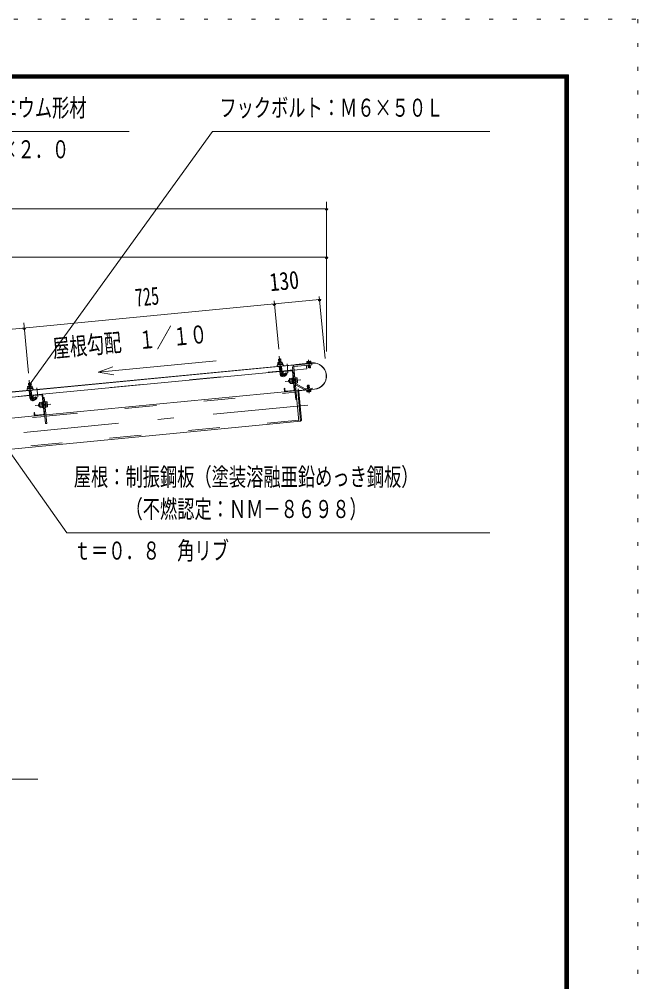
# Model space of a CAD drawing. Units: millimetres, scale not verified. Extents: x -31991 to 32006, y -14700 to 14700.
# Drawn here: x 25760 to 32006, y 4979 to 14700 of the extents above; entities that cross this region are included whole.
import ezdxf
from ezdxf.enums import TextEntityAlignment as Align

# ---------------------------------------------------------------- set-up
doc = ezdxf.new("R2010")
doc.units = ezdxf.units.MM
doc.header["$LTSCALE"] = 80
for name, pattern in [('USER2', [10, 4, -6]), ('USER3', [24, 12, -5, 2, -5]), ('USER4', [3, 0.5, -2.5])]:
    doc.linetypes.add(name, pattern=pattern)
for name, color, linetype, lineweight in [('0-6_2-02BOLD', 7, 'Continuous', 18), ('0-7_2-12HIDDEN', 3, 'USER2', 18), ('0-8_2-22CENTER', 3, 'USER3', 18), ('0-9_2-42THIN', 4, 'Continuous', 18), ('0-A_2-52DIM', 3, 'Continuous', 18), ('0-C_F-F1PAPER', 5, 'Continuous', 18), ('0-D_F-E_J_ADD', 5, 'USER4', 18)]:
    doc.layers.add(name, color=color, linetype=linetype, lineweight=lineweight)
doc.styles.add('ＭＳ ゴシック', font='')
doc.styles.get('ＭＳ ゴシック').set_extended_font_data('MS Gothic')

msp = doc.modelspace()

# ---------------------------------------------------------------- linework, layer by layer
at = {"layer": '0-6_2-02BOLD'}
for p, q in [((23222.36, 10698.56), (28715.42, 11227.48)), ((28657.41, 11220.14), (23222.54, 10696.82)), ((28399.68, 11267.53), (28378.77, 11265.51)), ((28381.04, 11232.98), (28382.76, 11215.13)), ((28385.66, 11193.97), (28393.06, 11117.1)), ((28405.38, 11217.31), (28403.66, 11235.15)), ((28413.97, 11119.12), (28406.56, 11195.98)), ((28531.26, 11186.36), (28584.08, 10637.81)), ((28546.75, 11025.66), (28531.27, 11186.35)), ((28657.73, 11216.82), (28657.23, 11221.87)), ((28674.35, 11230.92), (28673.19, 11243.09)), ((28675.14, 11218.49), (28674.66, 11223.55)), ((28678.61, 11182.1), (28676.2, 11207.34)), ((28694.47, 11232.83), (28693.3, 11245.02)), ((28695.57, 11225.57), (28696.05, 11220.5)), ((25885.61, 10902.25), (28390.52, 11143.45)), ((28389.28, 11156.39), (28410.18, 11158.41)), ((28411.43, 11145.47), (28522.92, 11156.2)), ((28512.3, 11149.55), (28430.09, 11141.63)), ((28536.4, 10957.77), (28518.42, 11144.52)), ((28526.27, 11121.36), (28537.41, 11122.43)), ((25873.85, 11024.31), (25852.94, 11022.31)), ((25855.21, 10989.77), (25856.93, 10971.92)), ((25879.55, 10974.1), (25877.84, 10991.95)), ((28484.06, 11059.44), (28486.74, 11031.58)), ((28512.49, 11074.51), (28492.27, 11072.56)), ((28493.53, 11059.49), (28513.75, 11061.43)), ((28516.26, 11035.29), (28496.04, 11033.34)), ((28514.34, 11055.33), (28521.98, 11049.04)), ((28522.65, 11042.07), (28515.01, 11048.36)), ((28524.6, 11021.86), (28517.62, 11021.19)), ((28524.7, 11079.18), (28519.13, 11078.64)), ((28547, 11081.33), (28541.42, 11080.8)), ((28642.86, 10958.25), (28548.35, 11008.91)), ((28548.59, 11064.79), (28565.32, 11066.4)), ((28550.03, 11020.71), (28648.15, 10968.13)), ((28567.84, 11040.25), (28551.11, 11038.64)), ((28552.37, 11025.57), (28569.1, 11027.18)), ((23359.79, 10659.04), (25864.7, 10900.24)), ((25859.84, 10950.75), (25867.24, 10873.89)), ((25863.46, 10913.18), (25884.36, 10915.19)), ((25888.14, 10875.9), (25880.74, 10952.77)), ((25986.47, 10906.34), (25904.26, 10898.41)), ((26010.57, 10714.56), (25992.59, 10901.3)), ((28543.04, 10947.16), (26028.36, 10705.03)), ((28437.45, 10948.25), (28435.17, 10971.94)), ((28449.14, 10943.75), (28531.36, 10951.66)), ((28583.31, 10948.93), (28740.79, 10964.1)), ((28740.95, 10962.35), (28583.48, 10947.2)), ((28674.41, 10938.04), (28673.25, 10950.22)), ((28693.36, 10952.13), (28694.52, 10939.96)), ((25958.23, 10816.23), (25960.91, 10788.37)), ((25986.66, 10831.3), (25966.44, 10829.35)), ((25987.92, 10818.22), (25967.71, 10816.28)), ((25970.22, 10790.13), (25990.44, 10792.07)), ((25988.51, 10812.12), (25996.15, 10805.82)), ((25996.82, 10798.85), (25989.18, 10805.15)), ((26011.58, 10879.21), (26000.44, 10878.15)), ((26039.49, 10823.19), (26022.76, 10821.58)), ((26025.28, 10795.43), (26042.01, 10797.04)), ((26017.22, 10703.95), (23502.54, 10461.82)), ((25923.31, 10700.54), (26005.53, 10708.45)), ((25991.8, 10777.98), (25998.77, 10778.65)), ((25999, 10776.21), (26004.58, 10776.74))]:
    msp.add_line(p, q, dxfattribs=at)
for points in [[(28421.94, 11218.91), (28422.48, 11213.34), (28366.73, 11207.96), (28366.2, 11213.53)], [(28662.63, 11229.8), (28663.17, 11224.23), (28706.72, 11228.38), (28706.19, 11233.95)], [(25896.11, 10975.7), (25896.65, 10970.13), (25840.91, 10964.75), (25840.37, 10970.32)], [(28661, 10954.68), (28661.53, 10949.1), (28705.09, 10953.26), (28704.55, 10958.83)]]:
    msp.add_lwpolyline(points, close=True, dxfattribs=at)
for points in [[(28371.44, 11214.05), (28369.73, 11231.89), (28372.59, 11233.93), (28411.78, 11237.71), (28414.98, 11236.25), (28416.7, 11218.41)], [(28402.63, 11236.83), (28399.68, 11267.53), (28397.76, 11269.1), (28380.35, 11267.43), (28378.77, 11265.51), (28381.73, 11234.81)], [(28520.12, 11185.29), (28551.43, 10860.06), (28562.57, 10861.14)], [(28534.22, 11155.7), (28662.43, 11168.04), (28658.8, 11205.66)], [(28536.49, 11205.14), (28713.47, 11222.18), (28714.55, 11211.03), (28537.56, 11193.99)], [(28715.26, 11229.22), (28552.56, 11213.55), (28552.72, 11211.81)], [(28666, 11244.18), (28663.13, 11242.14), (28664.28, 11229.96)], [(28666, 11244.18), (28700.15, 11247.44), (28703.36, 11245.98), (28704.53, 11233.79)], [(28697.11, 11209.35), (28699.51, 11184.09), (28696.36, 11180.28), (28682.42, 11178.95), (28678.61, 11182.1), (28699.51, 11184.09)], [(28425.04, 11135.52), (28427.33, 11111.83), (28421.75, 11111.29), (28419.47, 11134.98)], [(28428.44, 11112.52), (28450.67, 11128.37), (28462.86, 11111.27), (28440.64, 11095.42)], [(25845.61, 10970.84), (25843.89, 10988.68), (25846.77, 10990.72), (25885.95, 10994.5), (25889.15, 10993.04), (25890.87, 10975.19)], [(25876.81, 10993.61), (25873.85, 11024.31), (25871.94, 11025.89), (25854.52, 11024.22), (25852.94, 11022.31), (25855.9, 10991.6)], [(28493.7, 11032.25), (28486.74, 11031.58), (28481.01, 11036.3), (28479.33, 11053.72), (28484.06, 11059.44), (28491.02, 11060.12)], [(28492.27, 11072.56), (28490.25, 11068.13), (28494.48, 11024.23), (28497.31, 11020.26), (28517.52, 11022.21)], [(28517.62, 11021.19), (28512.39, 11075.53), (28519.37, 11076.21)], [(28519.13, 11078.64), (28524.83, 11019.42), (28530.41, 11019.96)], [(28547, 11081.33), (28552.7, 11022.11), (28547.13, 11021.57)], [(28569.1, 11027.18), (28571.12, 11031.62), (28566.89, 11075.51), (28564.07, 11079.48), (28547.33, 11077.87)], [(28689.1, 11000.95), (28685.29, 11004.1), (28671.36, 11002.77), (28668.21, 10998.96)], [(28671.04, 10969.15), (28668.21, 10998.96), (28689.1, 11000.95), (28691.95, 10971.16)], [(28571.61, 10949.91), (28583.07, 10940.47), (28610.94, 10650.95), (28601.5, 10639.49), (23277.42, 10126.85)], [(25899.22, 10892.31), (25901.5, 10868.62), (25895.93, 10868.08), (25893.64, 10891.77)], [(25998.16, 10901.83), (26025.61, 10616.86), (26036.75, 10617.93), (26011.59, 10879.22)], [(28435.17, 10971.94), (28440.75, 10972.47), (28443.02, 10948.78)], [(28601.5, 10639.49), (28571.61, 10949.91), (28554.19, 10948.23)], [(28577.75, 10951.92), (28576.24, 10967.6), (28577.98, 10967.76), (28579.49, 10952.08)], [(28652.12, 10967.33), (28716.32, 10973.51), (28717.4, 10962.35), (28653.2, 10956.18)], [(28663.19, 10949.26), (28664.35, 10937.08), (28667.57, 10935.61), (28701.71, 10938.87), (28704.58, 10940.92), (28703.43, 10953.1)], [(25902.62, 10869.31), (25924.84, 10885.15), (25937.03, 10868.06), (25914.81, 10852.21)], [(25965.2, 10816.9), (25958.23, 10816.23), (25953.5, 10810.51), (25955.19, 10793.08), (25960.91, 10788.37), (25967.88, 10789.04)], [(25966.44, 10829.35), (25964.43, 10824.91), (25968.65, 10781.02), (25971.48, 10777.05), (25991.7, 10779)], [(25993.54, 10832.99), (25986.56, 10832.32), (25991.8, 10777.98)], [(25999, 10776.21), (25993.29, 10835.43), (25998.87, 10835.97)], [(26021.3, 10778.35), (26026.87, 10778.89), (26021.17, 10838.12), (26015.6, 10837.58)], [(26021.5, 10834.65), (26038.24, 10836.27), (26041.07, 10832.3), (26045.3, 10788.4), (26043.28, 10783.97), (26026.55, 10782.35)], [(25911.62, 10705.03), (25909.34, 10728.72), (25914.92, 10729.26), (25917.2, 10705.57)]]:
    msp.add_lwpolyline(points, dxfattribs=at)
for centre, radius, start, end in [((28370.89, 11201.33), 7, 95.49939, 275.49939), ((28376.17, 11224.17), 10.06, 61.11575, 121.11575), ((28395.79, 11198.38), 37.62, 77.91205, 113.08797), ((28410.12, 11227.44), 10.06, 69.88426, 129.88426), ((28419.66, 11206.03), 7, 275.5002, 95.5002), ((28538.23, 11187.02), 18.2, 95.50003, 185.50002), ((28538.23, 11187.02), 7, 95.50003, 185.50002), ((28668.77, 11236.3), 8.11, 56.9164, 95.44783), ((28685.91, 11216.16), 29.79, 75.61871, 115.27916), ((28698.93, 11239.18), 8.11, 95.44783, 133.99406), ((28728.1, 11095.78), 134.05, 275.50003, 95.50003), ((28728.1, 11095.78), 132.3, 275.50003, 95.50003), ((28423.11, 11119.99), 30.18, 185.5, 305.5), ((28423.11, 11119.99), 9.19, 185.5, 305.5), ((28430.62, 11136.05), 11.2, 95.49878, 185.49857), ((28430.62, 11136.05), 5.6, 95.49878, 185.4908), ((28512.84, 11143.98), 11.2, 5.5027, 95.5027), ((28512.84, 11143.98), 5.6, 5.5027, 95.5027), ((25850.35, 10980.96), 10.06, 61.11575, 121.11575), ((25869.96, 10955.17), 37.62, 77.91205, 113.08797), ((25884.29, 10984.23), 10.06, 69.88426, 129.88426), ((28500.49, 11066.76), 10.07, 185.50095, 226.22777), ((28528.8, 11049.69), 36.61, 164.47554, 206.52635), ((28504.27, 11027.54), 10.07, 144.77412, 185.50095), ((28553.01, 11026.27), 6.3, 226.24097, 241.79402), ((28557.1, 11072.21), 10.07, 324.77412, 5.50095), ((28532.57, 11050.06), 36.61, 344.47554, 26.52635), ((28560.88, 11032.98), 10.07, 5.50095, 46.22777), ((25845.06, 10958.12), 7, 95.49939, 275.49939), ((25893.83, 10962.82), 7, 275.5002, 95.5002), ((25904.79, 10892.84), 11.2, 95.49878, 185.49857), ((25904.79, 10892.84), 5.6, 95.49878, 185.4908), ((25987.01, 10900.77), 11.2, 5.5027, 95.5027), ((25987.01, 10900.77), 5.6, 5.5027, 95.5027), ((28448.6, 10949.32), 11.2, 185.49792, 275.50047), ((28448.6, 10949.32), 5.6, 185.4908, 275.50047), ((28530.82, 10957.23), 5.6, 275.51155, 5.5027), ((28530.82, 10957.23), 11.2, 275.51155, 5.5027), ((28582.97, 10952.42), 5.25, 185.50003, 275.50003), ((28582.97, 10952.42), 3.5, 185.50003, 275.50003), ((28651.45, 10974.3), 18.2, 241.8121, 275.50003), ((28651.45, 10974.3), 7, 241.81552, 275.50003), ((28668.78, 10943.87), 8.11, 275.44783, 313.99406), ((28681.81, 10966.89), 29.79, 255.61871, 295.27916), ((28698.94, 10946.75), 8.11, 236.9164, 275.44783), ((25897.29, 10876.78), 30.18, 185.5, 305.5), ((25897.29, 10876.78), 9.19, 185.5, 305.5), ((25974.67, 10823.55), 10.07, 185.50095, 226.22777), ((26002.98, 10806.48), 36.61, 164.47554, 206.52635), ((26031.27, 10829), 10.07, 324.77412, 5.50095), ((26006.75, 10806.84), 36.61, 344.47554, 26.52635), ((26035.06, 10789.77), 10.07, 5.50095, 46.22777), ((25922.77, 10706.11), 11.2, 185.49792, 275.50047), ((25922.77, 10706.11), 5.6, 185.4908, 275.50047), ((25978.44, 10784.32), 10.07, 144.77412, 185.50095), ((26005, 10714.02), 5.6, 275.51155, 5.5027), ((26005, 10714.02), 11.2, 275.51155, 5.5027)]:
    msp.add_arc(centre, radius, start, end, dxfattribs=at)
at = {"layer": '0-7_2-12HIDDEN'}
for p, q in [((25885.44, 10903.99), (28390.35, 11145.19)), ((28411.26, 11147.2), (28522.75, 11157.94)), ((28534.06, 11157.44), (28662.26, 11169.78)), ((23359.62, 10660.79), (25864.53, 10901.98)), ((26029.77, 10690.39), (28544.45, 10932.53)), ((28582.67, 10652.44), (23276.01, 10141.48)), ((23503.96, 10447.18), (26018.62, 10689.32))]:
    msp.add_line(p, q, dxfattribs=at)
at = {"layer": '0-8_2-22CENTER'}
for p, q in [((28386.15, 11298.43), (28403.52, 11118.11)), ((28472.87, 11128.17), (28463.95, 11220.84)), ((28689.81, 11175.79), (28681.66, 11260.43)), ((28434.54, 11103.97), (28468.02, 11127.84)), ((25860.33, 11055.22), (25877.69, 10874.89)), ((28445.34, 11041.65), (28603.85, 11056.92)), ((28677.91, 11007.27), (28686.06, 10922.63)), ((25947.04, 10884.96), (25938.13, 10977.63)), ((28673.65, 10803.08), (23262.47, 10282.06)), ((25908.72, 10860.76), (25942.19, 10884.63)), ((25919.51, 10798.43), (26078.02, 10813.71))]:
    msp.add_line(p, q, dxfattribs=at)
for centre in [(28423.11, 11119.99), (25897.29, 10876.78)]:
    msp.add_arc(centre, 19.69, 185.5, 305.5, dxfattribs=at)
at = {"layer": '0-9_2-42THIN'}
for p, q in [((28383.47, 11234.98), (28380.35, 11267.43)), ((28397.76, 11269.1), (28400.89, 11236.66)), ((28408.44, 11158.23), (28404.82, 11195.81)), ((28677.44, 11223.82), (28677.92, 11218.76)), ((28678.99, 11207.61), (28681.67, 11179.58)), ((28693.25, 11220.23), (28692.77, 11225.3)), ((28696.99, 11181.05), (28694.32, 11209.08)), ((28410.81, 11151.9), (28408.45, 11158.23)), ((25857.64, 10991.77), (25854.52, 11024.21)), ((25871.94, 11025.89), (25875.06, 10993.45)), ((28491.36, 11056.64), (28480.91, 11055.63)), ((28482.91, 11034.73), (28493.37, 11035.74)), ((28673.83, 10969.42), (28670.72, 11002.01)), ((28686.06, 11003.48), (28689.16, 10970.9)), ((25965.53, 10813.42), (25955.08, 10812.41)), ((25957.09, 10791.51), (25967.54, 10792.52))]:
    msp.add_line(p, q, dxfattribs=at)
for points in [[(28387.41, 11194.14), (28391.02, 11156.56), (28389.91, 11149.89)], [(25861.58, 10950.92), (25865.2, 10913.35), (25864.08, 10906.68)], [(25884.98, 10908.69), (25882.61, 10915.02), (25879, 10952.6)]]:
    msp.add_lwpolyline(points, dxfattribs=at)
at = {"layer": '0-A_2-52DIM'}
for p, q in [((27710.56, 13565.9), (25868.55, 11017.86)), ((27710.56, 13565.9), (30510.55, 13565.9)), ((28862.05, 12855.45), (28862.05, 11345.24)), ((14799.06, 12785.45), (28862.05, 12785.45)), ((28876.05, 12785.45), (28848.05, 12785.45)), ((28862.05, 12295.45), (14799.06, 12295.45)), ((28876.05, 12295.45), (28848.05, 12295.45)), ((28791.94, 11867.92), (23283.91, 11337.56)), ((28805.94, 11867.92), (28777.94, 11867.92)), ((28849.24, 11272.78), (28788.73, 11901.27)), ((28349.54, 11823.97), (28321.54, 11823.97)), ((28379.43, 11368.11), (28332.34, 11857.32)), ((25823.72, 11580.76), (25795.72, 11580.76)), ((25853.62, 11124.9), (25804.7, 11633.02)), ((26558, 11135.89), (26713.35, 11109.89)), ((25882.55, 11017.86), (25854.55, 11017.86))]:
    msp.add_line(p, q, dxfattribs=at)
for points in [[(23744.97, 10586.06), (24280.56, 13565.9), (26870.56, 13565.9)], [(26705.53, 11191.05), (26558, 11135.89), (27747.41, 11250.42)], [(30510.55, 9512.9), (26240.55, 9512.9), (25278.16, 10872.44)], [(21314.51, 8133), (23145.91, 7026.09), (25945.92, 7026.09)]]:
    msp.add_lwpolyline(points, dxfattribs=at)
for centre in [(28862.05, 12785.45), (28862.05, 12295.45), (28791.94, 11867.92), (28335.54, 11823.97), (25809.72, 11580.76), (25868.55, 11017.86)]:
    msp.add_arc(centre, 14, 180, 0, dxfattribs=at)
at = {"layer": '0-C_F-F1PAPER'}
for points in [[(31305.67, -14000), (-8874.33, -14000), (-8874.33, 14140), (31305.67, 14140)], [(31302.17, -13996.5), (31302.17, 14136.5), (-8870.83, 14136.5), (-8870.83, -13996.5)], [(31298.67, -13993), (31298.67, 14133), (-8867.33, 14133), (-8867.33, -13993)], [(31295.17, -13989.5), (-8863.83, -13989.5), (-8863.83, 14129.5), (31295.17, 14129.5)], [(31291.67, -13986), (31291.67, 14126), (-8860.33, 14126), (-8860.33, -13986)], [(31288.17, -13982.5), (-8856.83, -13982.5), (-8856.83, 14122.5), (31288.17, 14122.5)], [(31284.67, -13979), (31284.67, 14119), (-8853.33, 14119), (-8853.33, -13979)], [(31281.17, -13975.5), (-8849.83, -13975.5), (-8849.83, 14115.5), (31281.17, 14115.5)], [(31277.67, -13972), (-8846.33, -13972), (-8846.33, 14112), (31277.67, 14112)], [(31274.17, -13968.5), (-8842.83, -13968.5), (-8842.83, 14108.5), (31274.17, 14108.5)], [(31270.67, -13965), (31270.67, 14105), (-8839.33, 14105), (-8839.33, -13965)]]:
    msp.add_lwpolyline(points, close=True, dxfattribs=at)
at = {"layer": '0-D_F-E_J_ADD'}
msp.add_lwpolyline([(32005.67, -14700), (-9574.33, -14700), (-9574.33, 14700), (32005.67, 14700)], close=True, dxfattribs=at)

# ---------------------------------------------------------------- texts
at = {"layer": '0-A_2-52DIM', "color": 7, "style": 'ＭＳ ゴシック', "width": 0.7}
for s, p in [('側化粧：アルミニウム形材', (24350.56, 13660.78)), ('フックボルト：Ｍ６×５０Ｌ', (27780.56, 13660.78)), ('\u3000－７７×４０×２．０', (24350.56, 13240.77)), ('屋根：制振鋼板（塗装溶融亜鉛めっき鋼板）', (26310.55, 9932.46)), ('\u3000\u3000\u3000（不燃認定：ＮＭ－８６９８）', (26310.55, 9607.78)), ('ｔ＝０．８\u3000角リブ', (26310.54, 9187.77))]:
    msp.add_text(s, height=182.3, dxfattribs=at).set_placement(p, align=Align.BOTTOM_LEFT)
at = {"layer": '0-A_2-52DIM', "color": 7, "style": 'ＭＳ ゴシック'}
for s, width, p in [('130', 0.8, (28301.13, 11898.39)), ('725', 0.65, (26943.41, 11742.67)), ('屋根勾配\u3000１／１０', 0.7, (26110.46, 11228.72))]:
    msp.add_text(s, height=182.3, rotation=5.5, dxfattribs=dict(at, width=width)).set_placement(p, align=Align.BOTTOM_LEFT)

doc.saveas('drawing.dxf')
